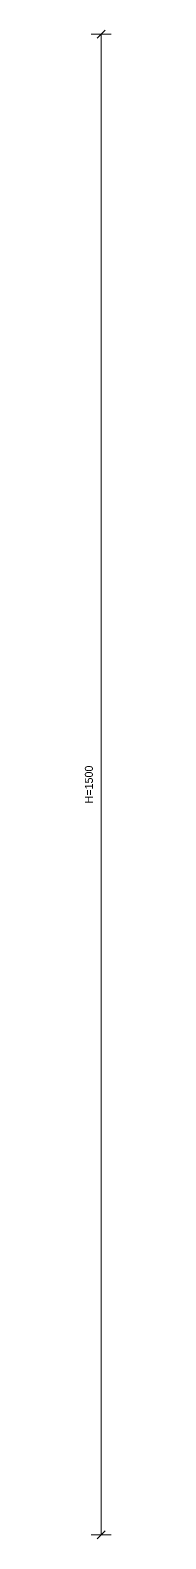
# Model space of a CAD drawing. Header units: metres. Extents: x 48 to 18260, y 45 to 1746.
# Drawn here: x 13668 to 13695, y 196 to 1704 of the extents above; entities that cross this region are included whole.
import ezdxf
from ezdxf.enums import TextEntityAlignment as Align

# ---------------------------------------------------------------- set-up
doc = ezdxf.new("R2010")
doc.units = ezdxf.units.M
doc.layers.add('0_DIM', color=1, linetype='Continuous', lineweight=15)
doc.layers.add('0_TEXT', color=7, linetype='Continuous', lineweight=20)

msp = doc.modelspace()

# ---------------------------------------------------------------- linework, layer by layer
at = {"layer": '0_DIM', "color": 1}
for p, q in [((13675, 1700), (13695, 1700)), ((13681, 1696), (13689, 1704)), ((13685, 200), (13685, 1700)), ((13675, 200), (13695, 200)), ((13681, 196), (13689, 204))]:
    msp.add_line(p, q, dxfattribs=at)

# ---------------------------------------------------------------- texts
at = {"layer": '0_TEXT', "color": 1}
msp.add_text('H=1500', height=8, rotation=90, dxfattribs=at).set_placement((13679, 950), align=Align.BOTTOM_CENTER)

doc.saveas('drawing.dxf')
